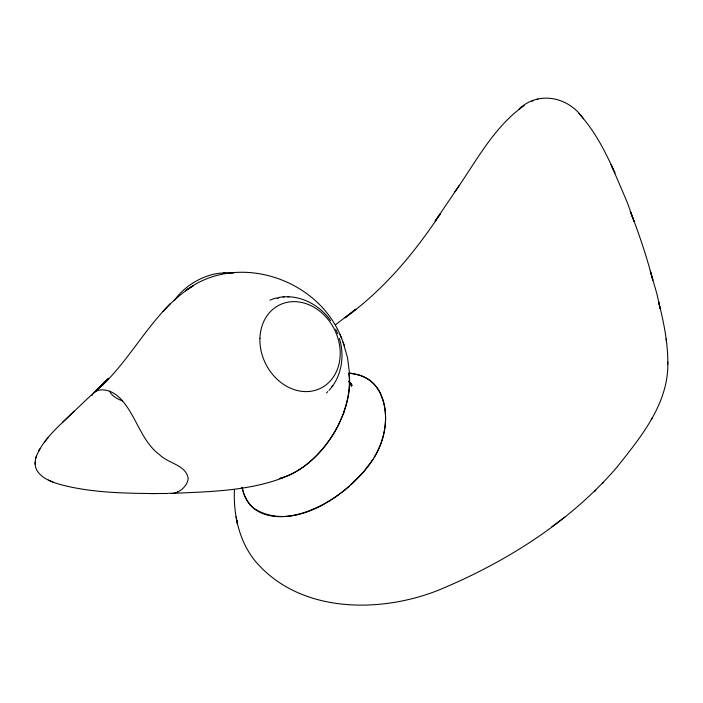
<?xml version="1.0" encoding="UTF-8"?>
<svg xmlns="http://www.w3.org/2000/svg" width="703" height="703" viewBox="0 0 703 703"><rect width="100%" height="100%" fill="white"/><g stroke="black" fill="none" stroke-linecap="round" stroke-linejoin="round"><path stroke-width="1.05" d="M667.815 362.045C668.94 403.434 640.705 437.284 616.469 467.776C569.105 522.496 505.773 562.119 439.41 589.808C379.075 614.106 297.132 613.376 253.493 558.929C238.774 539.245 233.37 514.042 234.424 489.824M667.78 364.163C668.131 343.029 663.676 322.115 658.623 301.719L660.143 308.608L657.006 294.232L650.337 271.068L652.788 280.093C646.751 256.762 639.106 233.835 630.301 211.41L634.088 221.401L627.366 202.649L611.109 164.678L615.072 173.026M155.345 493.568C123.35 493.295 90.845 492.715 59.755 484.393C51.266 481.669 41.547 478.374 36.828 470.21C34.385 465.738 34.842 460.298 36.591 455.667C44.254 437.53 60.625 424.884 74.087 411.246M35.835 458.04L36.591 455.667M380.885 443.637C386.65 427.802 387.643 409.48 380.604 393.873A75.836 49.518 -57.3 0 0 364.699 377.274L360.788 375.587M91.961 395.631L93.648 392.845L108.49 378.337L93.104 393.46C131.619 362.397 150.627 312.079 193.132 285.857L185.32 290.673M344.145 411.817L338.31 425.315A78.745 49.184 -56.7 0 1 321.535 450.219C310.375 463.049 296.183 474.024 279.548 478.515M39.966 448.734L38.551 451.264M374.242 457.319L376.79 452.794A53.595 35.449 -56.8 0 0 380.885 443.637M651.224 419.568L652.252 417.881M329.066 390.332C341.746 376.588 344.857 355.938 339.356 338.398M454.85 191.884C475.957 161.962 493.515 127.102 524.192 105.538M372.906 459.463L363.425 472.117L351.061 484.719M459.27 185.469L435.148 221.129L440.509 213.554C414.41 253.142 383.574 289.944 344.918 317.861L355.832 309.215L335.278 324.918M47.936 437.767L44.351 442.266M331.921 386.799L332.774 385.736M170.302 303.573L162.947 311.464M594.764 491.318L595.854 490.219M602.348 483.594L603.077 482.856M62.374 422.45L92.234 394.19M326.5 392.863L327.783 391.597M349.154 486.406L345.182 489.727M551.943 526.696L564.773 517.144M94.272 392.283C98.648 388.996 104.729 389.453 109.624 391.246A94.088 41.679 88.4 0 1 122.524 400.921C136.804 417.608 141.602 441.405 159.766 454.903C168.316 463.444 186.286 465.026 188.202 478.602C187.516 484.464 183.044 489.314 177.903 491.872M519.095 108.991C538.92 90.318 568.991 97.207 583.437 118.754M187.262 289.469C239.31 251.709 319.557 279.68 341.684 338.618M284.258 477.302C248.431 491.212 209.274 491.669 171.391 493.401M531.969 101.206L532.865 100.889M537.004 99.422L537.9 99.105M272.623 299.003L277.008 297.887M278.493 297.518C298.555 293.705 319.232 304.214 330.612 320.612M223.475 272.729L233.378 273.151M282.984 296.912L284.407 296.886M287.553 296.807L288.924 296.78M167.832 493.48L150.873 493.568M349.461 373.126L359.435 375.13M349.154 373.1C357.783 373.829 366.465 376.852 372.81 382.915A74.219 48.516 -57.2 0 1 379.901 392.45L382.898 399.822A80.854 52.76 -57.4 0 1 385.165 410.877C387.45 431.449 379.778 452.196 366.808 468.013C342.071 498.075 292.325 532.382 254.047 508.533A69.492 44.386 -58 0 1 242.017 487.267M168.685 493.146L170.486 493.374A84.334 34.473 88.7 0 0 177.894 491.757M48.375 480.105L52.892 482.082M350.12 383.153L351.676 384.014L350.041 383.047M349.25 382.327L352.15 385.446L348.829 381.588M578.841 113.499C593.947 129.651 604.185 149.554 613.385 169.467M348.987 380.982L351.474 386.545M335.691 329.162L337.712 333.714M343.029 342.097L347.546 357.739L349.532 373.644M340.05 334.426L344.567 346.034M242.122 487.469L243.844 493.691A67.998 43.419 -58.1 0 0 247.843 501.714C258.651 517.883 280.831 518.84 297.879 514.315A126.259 80.195 -56 0 0 313.028 509.244M236.032 516.793L237.552 524.306L236.691 520.079M666.049 338.925L666.488 341.649M35.15 462.108L35.159 464.384M345.199 489.763A121.048 77.066 -56.2 0 1 313.028 509.183M269.961 300.111A55.203 45.959 63.5 0 1 272.052 299.434M277.158 298.309A55.203 45.959 63.5 0 1 278.801 298.09M174.291 300.682A41.855 24.262 -30.7 0 1 225.47 273.045M122.507 400.938A61.126 25.22 -9.8 0 1 109.606 391.246M279.372 478.602A77.163 48.129 -56.8 0 0 344.057 411.817A77.62 48.516 -56.7 0 0 349.031 373.363M348.829 373.135A77.409 48.173 -56.7 0 1 343.802 411.809M259.934 338.31A46.451 38.437 63.6 0 0 318.898 389.058A46.451 38.437 63.6 0 0 321.341 312.484A46.451 38.437 63.6 0 0 259.934 338.31"/></g></svg>
